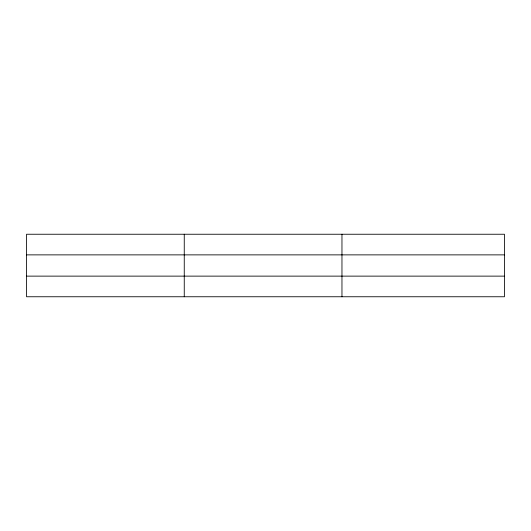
<?xml version="1.0" encoding="UTF-8"?>
<svg xmlns="http://www.w3.org/2000/svg" width="531" height="531" viewBox="0 0 531 531"><rect width="100%" height="100%" fill="white"/><g stroke="black" fill="none" stroke-linecap="round" stroke-linejoin="round"><path stroke-width="0.8" d="M184.257 296.756L184.257 234.244M341.964 296.756L341.964 234.244M504.45 276.127L504.45 296.756L26.55 296.756L26.55 234.244L504.45 234.244L504.45 276.127L26.55 276.127M26.55 254.873L504.45 254.873"/></g></svg>
